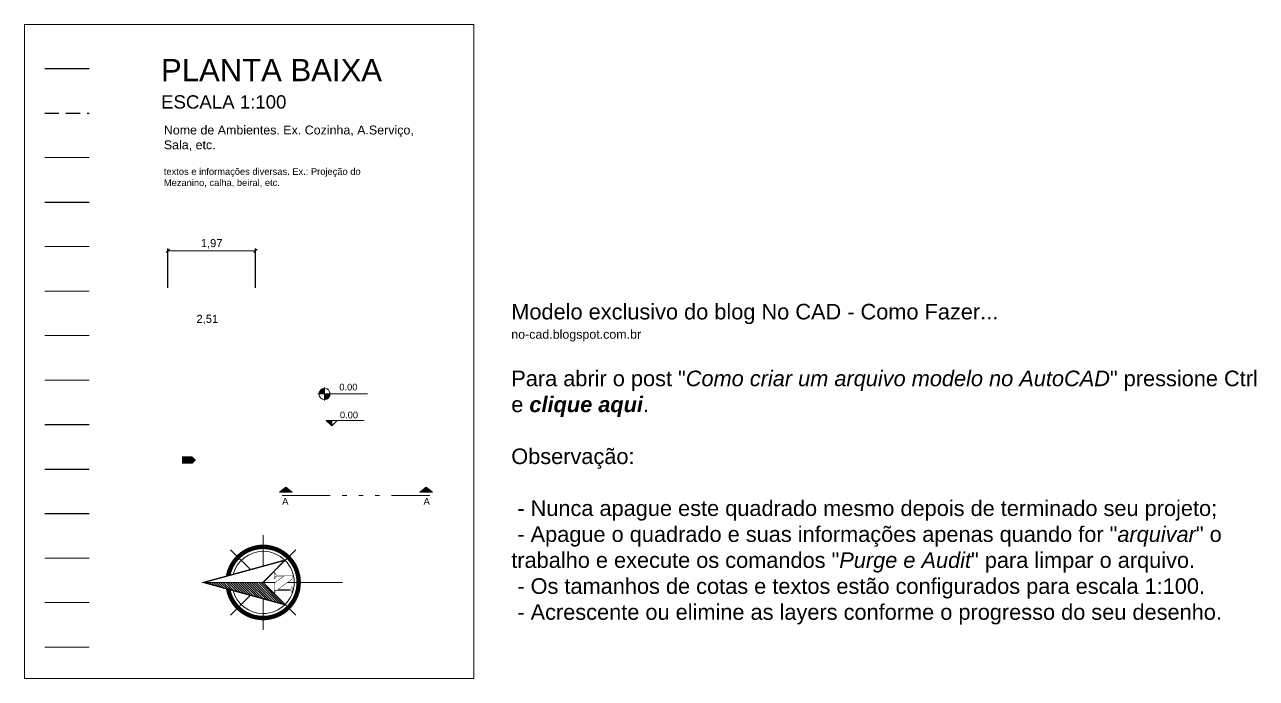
# Model space of a CAD drawing. Header units: millimetres. Extents: x -9997 to 44619, y -1295 to 91103.
# Drawn here: x 599.32 to 627.02, y 257.33 to 272.02 of the extents above; entities that cross this region are included whole.
import ezdxf

# ---------------------------------------------------------------- set-up
doc = ezdxf.new("R2010")
doc.units = ezdxf.units.MM
doc.header["$LTSCALE"] = 0.1
for name, pattern in [('ACAD_ISO03W100', [30, 12, -18]), ('ACAD_ISO14W100', [24, 12, -3, 0, -3, 0, -3, 0, -3]), ('HIDDEN2', [4.7625, 3.175, -1.5875])]:
    doc.linetypes.add(name, pattern=pattern)
doc.layers.get('0').update_dxf_attribs({"lineweight": 5})
for name, color, linetype, lineweight in [('alvenaria', 5, 'Continuous', 9), ('cobertura', 4, 'Continuous', 5), ('cota', 1, 'Continuous', 9), ('cota de nivel', 1, 'Continuous', 5), ('escada', 1, 'Continuous', 0), ('linha de corte', 3, 'ACAD_ISO14W100', 5), ('piso', 254, 'Continuous', 0), ('projeção', 1, 'ACAD_ISO03W100', 5)]:
    doc.layers.add(name, color=color, linetype=linetype, lineweight=lineweight)
for name, color, linetype in [('caixilhos', 1, 'Continuous'), ('hatch', 251, 'Continuous'), ('indicação', 3, 'Continuous'), ('layout', 7, 'Continuous'), ('nome de ambiente', 3, 'Continuous'), ('textos', 1, 'Continuous'), ('títulos', 5, 'Continuous'), ('à construir', 10, 'Continuous'), ('à demolir', 40, 'HIDDEN2')]:
    doc.layers.add(name, color=color, linetype=linetype)
doc.styles.add('PS 145CL', font='arial.ttf', dxfattribs={"height": 0.3})
doc.styles.get("Standard").update_dxf_attribs({"font": 'arial.ttf'})
doc.dimstyles.new('Esc. 1_100 (com linhas)', dxfattribs={"dimtxt": 0.18, "dimasz": 0.075, "dimexe": 0.05, "dimexo": 0.05, "dimgap": 0.05, "dimtad": 1, "dimtoh": 1, "dimtxsty": 'Standard', "dimblk": 'OBLIQUE', "dimcen": 0.09, "dimclrd": 1, "dimclre": 1, "dimclrt": 2, "dimadec": 0, "dimazin": 0, "dimtfac": 1, "dimtmove": 0, "dimatfit": 3, "dimldrblk": 'OBLIQUE', "dimfxl": 1, "dimlwd": -1, "dimarcsym": 0})
doc.dimstyles.new('Esc. 1_100 (sem linhas)', dxfattribs={"dimtxt": 0.18, "dimasz": 0.075, "dimexe": 0.05, "dimexo": 0.05, "dimgap": 0.05, "dimtad": 1, "dimtoh": 1, "dimtxsty": 'Standard', "dimblk": 'OBLIQUE', "dimcen": 0.09, "dimse1": 1, "dimse2": 1, "dimsd1": 1, "dimsd2": 1, "dimclrd": 1, "dimclre": 1, "dimclrt": 2, "dimadec": 0, "dimazin": 0, "dimtfac": 1, "dimtmove": 0, "dimatfit": 3, "dimldrblk": 'OBLIQUE', "dimfxl": 1, "dimlwd": -1, "dimarcsym": 0})

# ---------------------------------------------------------------- blocks, each defined once
blk = doc.blocks.new('_Oblique')
at = {"color": 0, "linetype": 'ByBlock', "lineweight": -2}
blk.add_line((-0.5, -0.5), (0.5, 0.5), dxfattribs=at)
blk = doc.blocks.new('*D2')
at = {"layer": 'cota', "color": 1, "lineweight": -2, "transparency": 16777216}
for p, q in [((602.54, 266.107), (602.54, 266.986)), ((604.512, 266.107), (604.512, 266.986))]:
    blk.add_line(p, q, dxfattribs=at)
at = {"layer": 'cota', "color": 1, "transparency": 16777216}
blk.add_line((602.54, 266.936), (604.512, 266.936), dxfattribs=at)
at = {"layer": 'Defpoints', "color": 0, "transparency": 16777216}
for p in [(604.512, 266.936), (602.54, 266.057), (604.512, 266.057)]:
    blk.add_point(p, dxfattribs=at)
at = {"layer": 'cota', "color": 1, "transparency": 16777216, "xscale": 0.075, "yscale": 0.075, "zscale": 0.075, "rotation": 180}
blk.add_blockref('_Oblique', (602.54, 266.936), dxfattribs=at)
at = {"layer": 'cota', "color": 1, "transparency": 16777216, "xscale": 0.075, "yscale": 0.075, "zscale": 0.075}
blk.add_blockref('_Oblique', (604.512, 266.936), dxfattribs=at)
at = {"layer": 'cota', "color": 2, "transparency": 16777216, "insert": (603.526, 267.094), "char_height": 0.18, "attachment_point": 5}
blk.add_mtext('1,97', dxfattribs=at)
blk = doc.blocks.new('*D3')
at = {"layer": 'Defpoints', "color": 0, "transparency": 16777216}
for p in [(602.175, 265.208), (604.683, 265.234), (604.683, 265.208)]:
    blk.add_point(p, dxfattribs=at)
at = {"layer": 'cota', "color": 2, "transparency": 16777216, "insert": (603.429, 265.392), "char_height": 0.18, "attachment_point": 5}
blk.add_mtext('2,51', dxfattribs=at)
blk = doc.blocks.new('*X1')
at = {"color": 0}
for p, q in [((147.15, -410.22), (147.62, -409.76)), ((147.35, -409.49), (147.62, -409.23)), ((147.55, -408.76), (147.62, -408.7)), ((146.16, -413.87), (147.62, -412.41)), ((146.36, -413.14), (147.62, -411.88)), ((146.55, -412.41), (147.62, -411.35)), ((146.75, -411.68), (147.62, -410.82)), ((146.95, -410.95), (147.62, -410.29)), ((145.16, -417.52), (147.62, -415.06)), ((145.36, -416.79), (147.62, -414.53)), ((145.56, -416.06), (147.62, -414)), ((145.76, -415.33), (147.62, -413.47)), ((145.96, -414.6), (147.62, -412.94)), ((144.16, -421.17), (147.62, -417.71)), ((144.36, -420.44), (147.62, -417.18)), ((144.56, -419.71), (147.62, -416.65)), ((144.76, -418.98), (147.62, -416.12)), ((144.96, -418.25), (147.62, -415.59)), ((142.96, -425.55), (147.62, -420.89)), ((143.16, -424.82), (147.62, -420.36)), ((143.36, -424.09), (147.62, -419.83)), ((143.56, -423.36), (147.62, -419.3)), ((143.76, -422.63), (147.62, -418.77)), ((143.96, -421.9), (147.62, -418.24)), ((142.76, -426.28), (147.62, -421.42))]:
    blk.add_line(p, q, dxfattribs=at)
blk = doc.blocks.new('indica_corte')
at = {"layer": 'linha de corte', "linetype": 'Continuous', "ltscale": 0.9}
for points in [[(24.749, -134.88), (24.607, -134.989), (24.892, -134.989)], [(27.908, -134.88), (27.766, -134.989), (28.05, -134.989)]]:
    blk.add_hatch(color=256, dxfattribs=at).paths.add_polyline_path(points)
for p, q in [((24.607, -134.989), (24.749, -134.88)), ((24.892, -134.989), (24.607, -134.989)), ((24.749, -134.88), (24.892, -134.989)), ((27.908, -134.88), (27.766, -134.989)), ((27.766, -134.989), (28.05, -134.989)), ((28.05, -134.989), (27.908, -134.88))]:
    blk.add_line(p, q, dxfattribs=at)
at = {"layer": 'linha de corte', "ltscale": 0.9}
blk.add_line((24.67, -135.064), (27.987, -135.064), dxfattribs=at)
at = {"layer": 'linha de corte', "linetype": 'Continuous', "ltscale": 0.9, "style": 'PS 145CL'}
for p in [(24.666, -135.275), (27.846, -135.275)]:
    blk.add_text('A', height=0.155, dxfattribs=at).set_placement(p)
blk = doc.blocks.new('cota')
at = {"layer": 'cota de nivel'}
blk.add_hatch(color=256, dxfattribs=at).paths.add_polyline_path([(138.618, -16.52), (138.478, -16.52), (138.618, -16.661)])
at = {"layer": 'cota de nivel', "ltscale": 0.035}
for p, q in [((138.618, -16.661), (138.478, -16.52)), ((138.478, -16.52), (139.444, -16.52)), ((138.618, -16.661), (138.759, -16.52))]:
    blk.add_line(p, q, dxfattribs=at)
at = {"layer": 'cota de nivel'}
blk.add_line((138.618, -16.661), (138.618, -16.52), dxfattribs=at)

msp = doc.modelspace()

# ---------------------------------------------------------------- linework, layer by layer
for p, q in [((604.683, 259.849), (604.683, 260.545)), ((604.396, 259.771), (603.946, 260.22)), ((604.97, 259.771), (605.42, 260.22)), ((603.345, 259.483), (604.955, 259.483)), ((605.232, 259.483), (606.465, 259.483)), ((604.396, 259.196), (603.946, 258.746)), ((604.683, 259.117), (604.683, 258.421)), ((604.97, 259.196), (605.42, 258.746))]:
    msp.add_line(p, q)
msp.add_lwpolyline([(599.321, 272.021), (609.422, 272.021), (609.422, 257.328), (599.321, 257.328)], close=True)
for points in [[(604.683, 258.683, 0.1, 0.1, 1), (604.683, 260.283, 0.1, 0.1, 0.359415), (603.897, 259.635, 0.1, 0.1, 1)], [(605.179, 258.982, 0.03, 0.03, 0), (603.345, 259.483, 0.03, 0.03, 0), (605.173, 259.983, 0.03, 0.03, 0), (604.683, 259.483, 0.03, 0.03, 0), (605.179, 258.982, 0.03, 0.03, 0)], [(605.276, 259.328, 0.01, 0.01, 0), (605.283, 259.328, 0.01, 0.01, 0), (605.29, 259.329, 0.01, 0.01, 0), (605.295, 259.33, 0.01, 0.01, 0), (605.3, 259.331, 0.01, 0.01, 0), (605.305, 259.333, 0.01, 0.01, 0), (605.309, 259.334, 0.01, 0.01, 0), (605.311, 259.336, 0.01, 0.01, 0), (605.313, 259.338, 0.01, 0.01, 0), (605.315, 259.341, 0.01, 0.01, 0), (605.316, 259.345, 0.01, 0.01, 0), (605.317, 259.349, 0.01, 0.01, 0), (605.319, 259.354, 0.01, 0.01, 0), (605.32, 259.36, 0.01, 0.01, 0), (605.321, 259.367, 0.01, 0.01, 0), (605.321, 259.375, 0.01, 0.01, 0), (605.321, 259.383, 0.01, 0.01, 0), (605.337, 259.383, 0.01, 0.01, 0), (605.337, 259.25, 0.01, 0.01, 0), (605.321, 259.25, 0.01, 0.01, 0), (605.321, 259.253, 0.01, 0.01, 0), (605.321, 259.261, 0.01, 0.01, 0), (605.321, 259.268, 0.01, 0.01, 0), (605.32, 259.274, 0.01, 0.01, 0), (605.319, 259.28, 0.01, 0.01, 0), (605.317, 259.284, 0.01, 0.01, 0), (605.316, 259.288, 0.01, 0.01, 0), (605.315, 259.292, 0.01, 0.01, 0), (605.313, 259.295, 0.01, 0.01, 0), (605.311, 259.297, 0.01, 0.01, 0), (605.309, 259.3, 0.01, 0.01, 0), (605.305, 259.302, 0.01, 0.01, 0), (605.301, 259.304, 0.01, 0.01, 0), (605.295, 259.305, 0.01, 0.01, 0), (605.29, 259.306, 0.01, 0.01, 0), (605.284, 259.307, 0.01, 0.01, 0), (605.278, 259.307, 0.01, 0.01, 0), (604.949, 259.307, 0.01, 0.01, 0), (604.949, 259.25, 0.01, 0.01, 0), (604.933, 259.25, 0.01, 0.01, 0), (604.933, 259.468, 0.01, 0.01, 0), (605.154, 259.627, 0.01, 0.01, 0), (604.997, 259.627, 0.01, 0.01, 0), (604.989, 259.627, 0.01, 0.01, 0), (604.983, 259.627, 0.01, 0.01, 0), (604.977, 259.625, 0.01, 0.01, 0), (604.972, 259.624, 0.01, 0.01, 0), (604.967, 259.623, 0.01, 0.01, 0), (604.964, 259.621, 0.01, 0.01, 0), (604.961, 259.62, 0.01, 0.01, 0), (604.959, 259.618, 0.01, 0.01, 0), (604.957, 259.614, 0.01, 0.01, 0), (604.955, 259.61, 0.01, 0.01, 0), (604.953, 259.606, 0.01, 0.01, 0), (604.952, 259.6, 0.01, 0.01, 0), (604.951, 259.594, 0.01, 0.01, 0), (604.95, 259.587, 0.01, 0.01, 0), (604.949, 259.58, 0.01, 0.01, 0), (604.949, 259.572, 0.01, 0.01, 0), (604.949, 259.57, 0.01, 0.01, 0), (604.933, 259.57, 0.01, 0.01, 0), (604.933, 259.704, 0.01, 0.01, 0), (604.949, 259.704, 0.01, 0.01, 0), (604.949, 259.7, 0.01, 0.01, 0), (604.949, 259.693, 0.01, 0.01, 0), (604.95, 259.686, 0.01, 0.01, 0), (604.951, 259.68, 0.01, 0.01, 0), (604.952, 259.674, 0.01, 0.01, 0), (604.953, 259.669, 0.01, 0.01, 0), (604.954, 259.665, 0.01, 0.01, 0), (604.956, 259.662, 0.01, 0.01, 0), (604.957, 259.659, 0.01, 0.01, 0), (604.96, 259.657, 0.01, 0.01, 0), (604.963, 259.655, 0.01, 0.01, 0), (604.967, 259.653, 0.01, 0.01, 0), (604.972, 259.652, 0.01, 0.01, 0), (604.977, 259.651, 0.01, 0.01, 0), (604.983, 259.65, 0.01, 0.01, 0), (604.989, 259.649, 0.01, 0.01, 0), (604.997, 259.649, 0.01, 0.01, 0), (605.337, 259.649, 0.01, 0.01, 0), (605.337, 259.558, 0.01, 0.01, 0), (605.016, 259.328, 0.01, 0.01, 0), (605.276, 259.328, 0.01, 0.01, 0), (605.276, 259.328, 0.01, 0.01, 0)], [(603.897, 259.332, 0.1, 0.1, 0.359415), (604.683, 258.683, 0.1, 0.1, 1)]]:
    msp.add_lwpolyline(points, format="xyseb")
for start, end in [(90, 164.973), (270, 90), (195.027, 270)]:
    msp.add_arc((604.683, 259.483), 0.7, start, end)
at = {"layer": 'alvenaria'}
msp.add_line((599.772, 269.032), (600.772, 269.032), dxfattribs=at)
at = {"layer": 'caixilhos'}
msp.add_line((599.772, 268.032), (600.772, 268.032), dxfattribs=at)
at = {"layer": 'cobertura'}
msp.add_line((599.772, 267.032), (600.772, 267.032), dxfattribs=at)
at = {"layer": 'cota'}
msp.add_line((599.772, 266.032), (600.772, 266.032), dxfattribs=at)
at = {"layer": 'cota de nivel'}
msp.add_line((599.772, 265.032), (600.772, 265.032), dxfattribs=at)
at = {"layer": 'cota de nivel', "color": 1}
for p, q in [((605.917, 263.721), (607.032, 263.721)), ((605.94, 263.732), (606.053, 263.845)), ((605.942, 263.721), (606.064, 263.843)), ((605.942, 263.749), (606.036, 263.843)), ((605.949, 263.771), (606.014, 263.836)), ((605.956, 263.721), (606.064, 263.829)), ((605.97, 263.721), (606.064, 263.815)), ((605.985, 263.721), (606.064, 263.8)), ((605.999, 263.721), (606.064, 263.786)), ((606.013, 263.721), (606.064, 263.772)), ((606.027, 263.721), (606.064, 263.758)), ((606.041, 263.721), (606.064, 263.744)), ((606.064, 263.866), (606.064, 263.572)), ((606.064, 263.721), (606.189, 263.721)), ((606.064, 263.602), (606.183, 263.721)), ((606.064, 263.617), (606.168, 263.721)), ((606.064, 263.631), (606.154, 263.721)), ((606.064, 263.645), (606.14, 263.721)), ((606.064, 263.659), (606.126, 263.721)), ((606.064, 263.673), (606.112, 263.721)), ((606.064, 263.687), (606.098, 263.721)), ((606.064, 263.701), (606.084, 263.721)), ((606.072, 263.596), (606.19, 263.714)), ((606.088, 263.598), (606.187, 263.697)), ((606.108, 263.604), (606.181, 263.677))]:
    msp.add_line(p, q, dxfattribs=at)
msp.add_circle((606.064, 263.721), 0.125, dxfattribs=at)
at = {"layer": 'escada'}
msp.add_line((599.772, 264.032), (600.772, 264.032), dxfattribs=at)
at = {"layer": 'hatch'}
msp.add_line((599.772, 263.032), (600.772, 263.032), dxfattribs=at)
at = {"layer": 'indicação'}
msp.add_line((599.772, 262.032), (600.772, 262.032), dxfattribs=at)
msp.add_lwpolyline([(602.856, 262.235, 0.159, 0.159, 0), (603.015, 262.235, 0.317, 0, 0), (603.174, 262.235, 0, 0, 0)], format="xyseb", dxfattribs=at)
at = {"layer": 'layout'}
msp.add_line((599.772, 261.032), (600.772, 261.032), dxfattribs=at)
at = {"layer": 'linha de corte'}
msp.add_line((599.772, 260.032), (600.772, 260.032), dxfattribs=at)
at = {"layer": 'piso'}
msp.add_line((599.772, 258.032), (600.772, 258.032), dxfattribs=at)
at = {"layer": 'projeção', "linetype": 'ACAD_ISO14W100'}
msp.add_line((599.772, 259.032), (600.772, 259.032), dxfattribs=at)
at = {"layer": 'à construir'}
msp.add_line((599.772, 271.032), (600.772, 271.032), dxfattribs=at)
at = {"layer": 'à demolir'}
msp.add_line((599.772, 270.032), (600.772, 270.032), dxfattribs=at)

# ---------------------------------------------------------------- block references
msp.add_blockref('indica_corte', (580.443, 396.503))
at = {"xscale": 0.1, "yscale": 0.1, "zscale": 0.1, "rotation": 90}
msp.add_blockref('*X1', (562.494, 244.721), dxfattribs=at)
at = {"layer": 'cota de nivel', "xscale": 0.877934788754222, "yscale": 0.877934788754222, "zscale": 0.877934788754222}
msp.add_blockref('cota', (484.529, 277.629), dxfattribs=at)

# ---------------------------------------------------------------- texts
at = {"layer": 'cota de nivel', "color": 2, "char_height": 0.15, "attachment_point": 1}
for insert in [(606.396, 263.949), (606.41, 263.323)]:
    msp.add_mtext_dynamic_manual_height_columns('0.00', width=5.34148, gutter_width=12.5, heights=[0], dxfattribs=dict(at, insert=insert))
at = {"layer": 'Defpoints', "insert": (610.263, 265.745), "char_height": 0.35, "attachment_point": 1}
msp.add_mtext_dynamic_manual_height_columns('Modelo exclusivo do blog No CAD - Como Fazer... \\P{\\H0.57143x;no-cad.blogspot.com.br\\P}\\PPara abrir o post "{\\fArial|b0|i1|c0|p34;Como criar um arquivo modelo no AutoCAD}" pressione Ctrl e {\\fArial|b1|i1|c0|p34;clique aqui}.\\P\\PObservação:\\P\\P - Nunca apague este quadrado mesmo depois de terminado seu projeto;\\P - Apague o quadrado e suas informações apenas quando for "{\\fArial|b0|i1|c0|p34;arquivar}" o trabalho e execute os comandos "{\\fArial|b0|i1|c0|p34;Purge e Audit}" para limpar o arquivo.\\P - Os tamanhos de cotas e textos estão configurados para escala 1:100.\\P - Acrescente ou elimine as layers conforme o progresso do seu desenho.', width=16.85221, gutter_width=12.5, heights=[0], dxfattribs=at)
at = {"layer": 'nome de ambiente', "insert": (602.451, 269.753), "char_height": 0.2, "attachment_point": 1}
msp.add_mtext_dynamic_manual_height_columns('Nome de Ambientes. Ex. Cozinha, A.Serviço, Sala, etc.', width=6.2044, gutter_width=12.5, heights=[0], dxfattribs=at)
at = {"layer": 'textos', "insert": (602.451, 268.795), "char_height": 0.15, "attachment_point": 1}
msp.add_mtext_dynamic_manual_height_columns('textos e informações diversas. Ex.: Projeção do Mezanino, calha, beiral, etc.', width=5.34148, gutter_width=12.5, heights=[0], dxfattribs=at)
at = {"layer": 'títulos', "attachment_point": 1}
for s, insert, char_height in [('PLANTA BAIXA', (602.388, 271.25), 0.5), ('ESCALA 1:100', (602.388, 270.434), 0.3)]:
    msp.add_mtext_dynamic_manual_height_columns(s, width=29.04912, gutter_width=12.5, heights=[0], dxfattribs=dict(at, insert=insert, char_height=char_height))

# ---------------------------------------------------------------- dimensions: what is measured, and where the dimension line sits
at = {"layer": 'cota'}
for base, p1, p2, dimstyle, picture, middle in [((604.512, 266.936), (602.54, 266.057), (604.512, 266.057), 'Esc. 1_100 (com linhas)', '*D2', (603.526, 267.094)), ((604.683, 265.234), (602.175, 265.208), (604.683, 265.208), 'Esc. 1_100 (sem linhas)', '*D3', (603.429, 265.392))]:
    dim = msp.add_linear_dim(base=base, p1=p1, p2=p2, dimstyle=dimstyle, dxfattribs=at)
    dim.commit()
    dim.dimension.update_dxf_attribs({"geometry": picture, "text_midpoint": middle})

doc.saveas('drawing.dxf')
